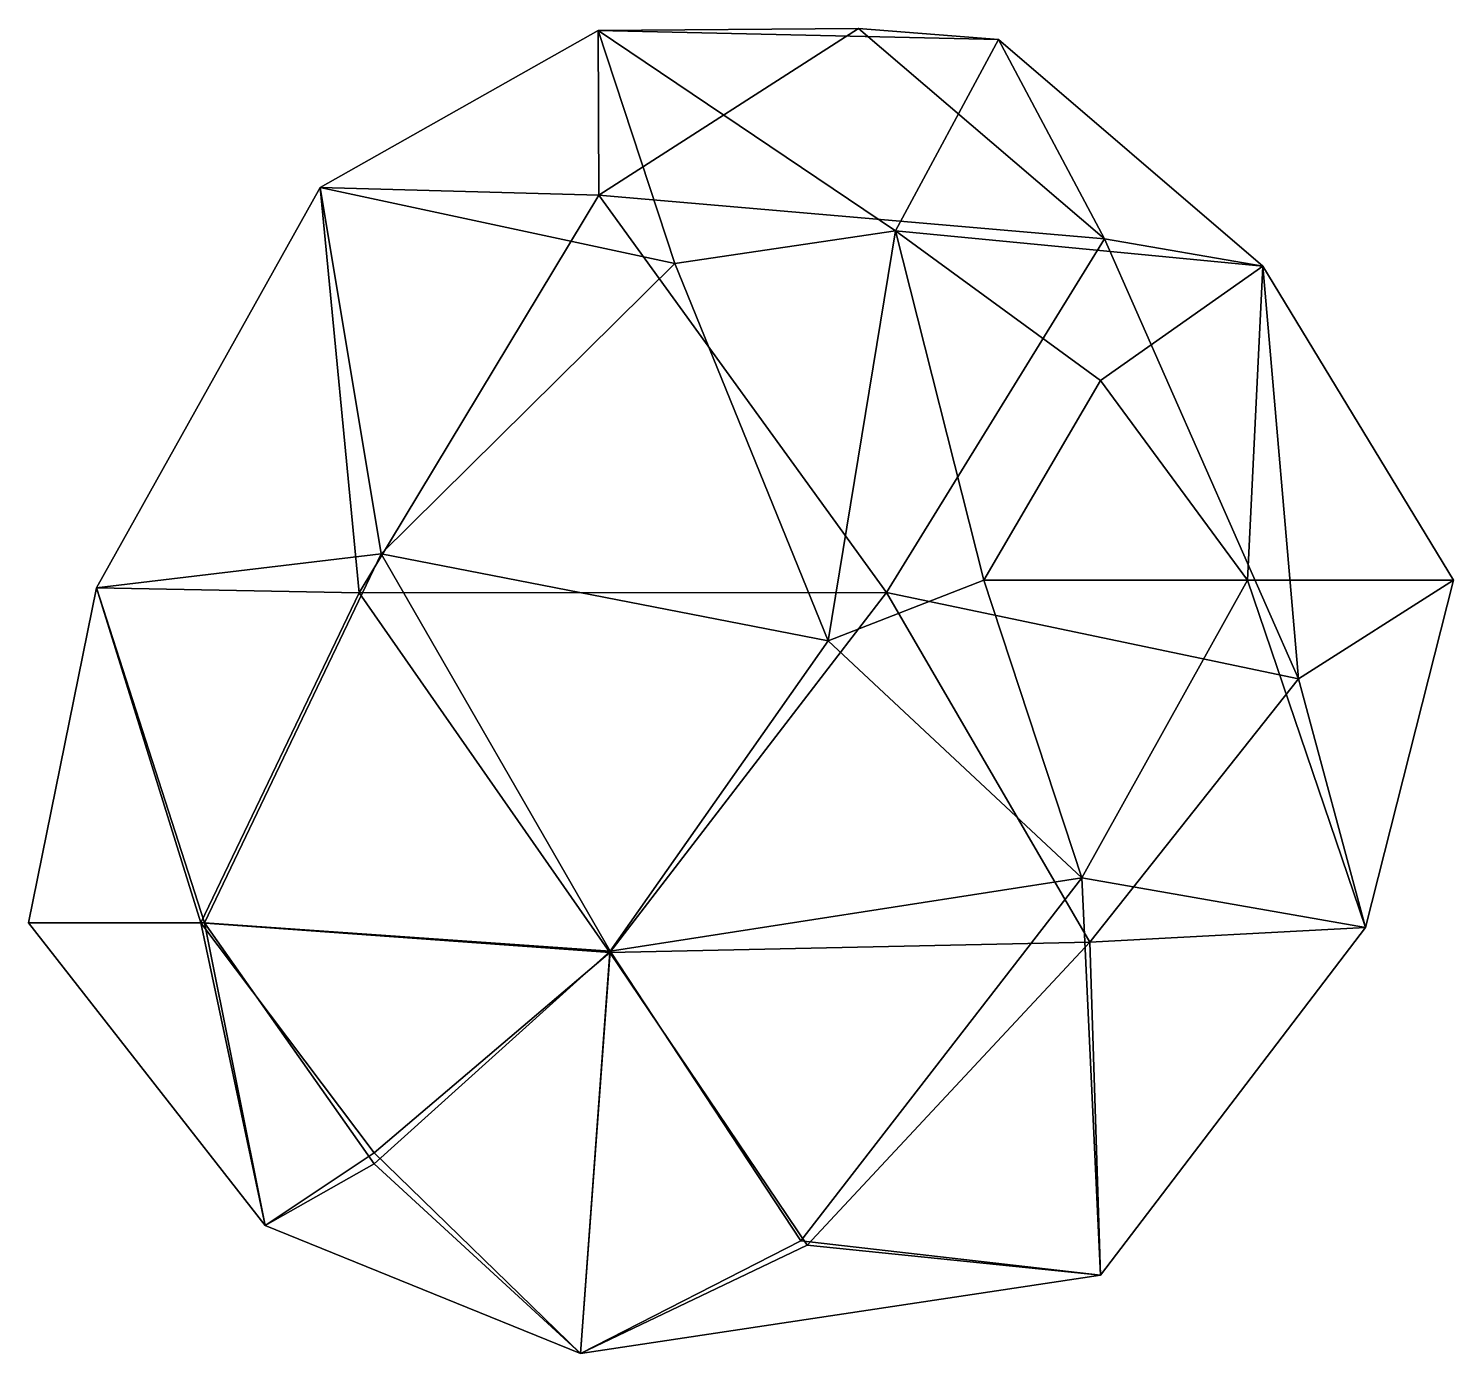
# Model space of a CAD drawing. Extents: x 290083 to 295691, y 4553739 to 4561622.
# Drawn here: x 293342 to 293416.2, y 4559490.3 to 4559559.3 of the extents above; entities that cross this region are included whole.
import ezdxf

# ---------------------------------------------------------------- set-up
doc = ezdxf.new("R2010")
doc.units = 0
doc.layers.add('Au_ppm_Pref_-_0_3', color=7, linetype='CONTINUOUS')

msp = doc.modelspace()

# ---------------------------------------------------------------- linework, layer by layer
at = {"layer": 'Au_ppm_Pref_-_0_3'}
for points in [[(293371.681, 4559559.147, 1746.161), (293375.669, 4559547.025, 1750.214), (293357.215, 4559550.984, 1746.274)], [(293371.681, 4559559.147, 1746.161), (293357.215, 4559550.984, 1746.274), (293371.704, 4559550.592, 1740.021)], [(293385.216, 4559559.255, 1742.532), (293371.681, 4559559.147, 1746.161), (293371.704, 4559550.592, 1740.021)], [(293392.509, 4559558.681, 1746.161), (293371.681, 4559559.147, 1746.161), (293385.216, 4559559.255, 1742.532)], [(293371.681, 4559559.147, 1746.161), (293387.15, 4559548.733, 1748.626), (293375.669, 4559547.025, 1750.214)], [(293371.681, 4559559.147, 1746.161), (293392.509, 4559558.681, 1746.161), (293387.15, 4559548.733, 1748.626)], [(293385.216, 4559559.255, 1742.532), (293371.704, 4559550.592, 1740.021), (293398.032, 4559548.305, 1740.237)], [(293392.509, 4559558.681, 1746.161), (293385.216, 4559559.255, 1742.532), (293398.032, 4559548.305, 1740.237)], [(293392.509, 4559558.681, 1746.161), (293406.266, 4559546.889, 1746.161), (293387.15, 4559548.733, 1748.626)], [(293406.266, 4559546.889, 1746.161), (293392.509, 4559558.681, 1746.161), (293398.032, 4559548.305, 1740.237)], [(293357.215, 4559550.984, 1746.274), (293360.379, 4559531.92, 1750.475), (293345.57, 4559530.159, 1746.34)], [(293357.215, 4559550.984, 1746.274), (293345.57, 4559530.159, 1746.34), (293359.238, 4559529.905, 1739.935)], [(293357.215, 4559550.984, 1746.274), (293375.669, 4559547.025, 1750.214), (293360.379, 4559531.92, 1750.475)], [(293357.215, 4559550.984, 1746.274), (293359.238, 4559529.905, 1739.935), (293371.704, 4559550.592, 1740.021)], [(293386.674, 4559529.922, 1739.932), (293371.704, 4559550.592, 1740.021), (293359.238, 4559529.905, 1739.935)], [(293371.704, 4559550.592, 1740.021), (293386.674, 4559529.922, 1739.932), (293398.032, 4559548.305, 1740.237)], [(293387.15, 4559548.733, 1748.626), (293383.64, 4559527.397, 1750.307), (293375.669, 4559547.025, 1750.214)], [(293387.15, 4559548.733, 1748.626), (293391.746, 4559530.55, 1749.022), (293383.64, 4559527.397, 1750.307)], [(293391.746, 4559530.55, 1749.022), (293387.15, 4559548.733, 1748.626), (293397.815, 4559540.947, 1749.627)], [(293397.815, 4559540.947, 1749.627), (293387.15, 4559548.733, 1748.626), (293406.266, 4559546.889, 1746.161)], [(293408.119, 4559525.428, 1741.184), (293398.032, 4559548.305, 1740.237), (293386.674, 4559529.922, 1739.932)], [(293408.119, 4559525.428, 1741.184), (293406.266, 4559546.889, 1746.161), (293398.032, 4559548.305, 1740.237)], [(293383.64, 4559527.397, 1750.307), (293360.379, 4559531.92, 1750.475), (293375.669, 4559547.025, 1750.214)], [(293406.266, 4559546.889, 1746.161), (293405.457, 4559530.55, 1749.764), (293397.815, 4559540.947, 1749.627)], [(293406.266, 4559546.889, 1746.161), (293416.186, 4559530.55, 1746.161), (293405.457, 4559530.55, 1749.764)], [(293416.186, 4559530.55, 1746.161), (293406.266, 4559546.889, 1746.161), (293408.119, 4559525.428, 1741.184)], [(293391.746, 4559530.55, 1749.022), (293397.815, 4559540.947, 1749.627), (293405.457, 4559530.55, 1749.764)], [(293360.379, 4559531.92, 1750.475), (293351.185, 4559512.732, 1750.325), (293345.57, 4559530.159, 1746.34)], [(293372.298, 4559511.258, 1750.932), (293351.185, 4559512.732, 1750.325), (293360.379, 4559531.92, 1750.475)], [(293383.64, 4559527.397, 1750.307), (293372.298, 4559511.258, 1750.932), (293360.379, 4559531.92, 1750.475)], [(293351.185, 4559512.732, 1750.325), (293342.028, 4559512.732, 1746.161), (293345.57, 4559530.159, 1746.34)], [(293342.028, 4559512.732, 1746.161), (293350.991, 4559512.732, 1741.907), (293345.57, 4559530.159, 1746.34)], [(293350.991, 4559512.732, 1741.907), (293359.238, 4559529.905, 1739.935), (293345.57, 4559530.159, 1746.34)], [(293383.64, 4559527.397, 1750.307), (293391.746, 4559530.55, 1749.022), (293396.85, 4559515.067, 1750.867)], [(293391.746, 4559530.55, 1749.022), (293405.457, 4559530.55, 1749.764), (293396.85, 4559515.067, 1750.867)], [(293396.85, 4559515.067, 1750.867), (293405.457, 4559530.55, 1749.764), (293411.614, 4559512.484, 1746.408)], [(293405.457, 4559530.55, 1749.764), (293416.186, 4559530.55, 1746.161), (293411.614, 4559512.484, 1746.408)], [(293411.614, 4559512.484, 1746.408), (293416.186, 4559530.55, 1746.161), (293408.119, 4559525.428, 1741.184)], [(293350.991, 4559512.732, 1741.907), (293372.28, 4559511.195, 1741.461), (293359.238, 4559529.905, 1739.935)], [(293372.28, 4559511.195, 1741.461), (293386.674, 4559529.922, 1739.932), (293359.238, 4559529.905, 1739.935)], [(293372.28, 4559511.195, 1741.461), (293397.254, 4559511.718, 1739.929), (293386.674, 4559529.922, 1739.932)], [(293408.119, 4559525.428, 1741.184), (293386.674, 4559529.922, 1739.932), (293397.254, 4559511.718, 1739.929)], [(293383.64, 4559527.397, 1750.307), (293396.85, 4559515.067, 1750.867), (293372.298, 4559511.258, 1750.932)], [(293397.254, 4559511.718, 1739.929), (293411.614, 4559512.484, 1746.408), (293408.119, 4559525.428, 1741.184)], [(293382.22, 4559496.181, 1750.266), (293372.298, 4559511.258, 1750.932), (293396.85, 4559515.067, 1750.867)], [(293382.22, 4559496.181, 1750.266), (293396.85, 4559515.067, 1750.867), (293397.815, 4559494.395, 1746.24)], [(293396.85, 4559515.067, 1750.867), (293411.614, 4559512.484, 1746.408), (293397.815, 4559494.395, 1746.24)], [(293354.337, 4559496.99, 1746.161), (293342.028, 4559512.732, 1746.161), (293351.185, 4559512.732, 1750.325)], [(293342.028, 4559512.732, 1746.161), (293354.337, 4559496.99, 1746.161), (293350.991, 4559512.732, 1741.907)], [(293354.337, 4559496.99, 1746.161), (293360.017, 4559500.757, 1742.17), (293350.991, 4559512.732, 1741.907)], [(293372.28, 4559511.195, 1741.461), (293350.991, 4559512.732, 1741.907), (293360.017, 4559500.757, 1742.17)], [(293372.298, 4559511.258, 1750.932), (293360.017, 4559500.192, 1750.341), (293351.185, 4559512.732, 1750.325)], [(293354.337, 4559496.99, 1746.161), (293351.185, 4559512.732, 1750.325), (293360.017, 4559500.192, 1750.341)], [(293397.815, 4559494.395, 1746.24), (293411.614, 4559512.484, 1746.408), (293397.254, 4559511.718, 1739.929)], [(293372.28, 4559511.195, 1741.461), (293382.558, 4559495.962, 1741.824), (293397.254, 4559511.718, 1739.929)], [(293382.558, 4559495.962, 1741.824), (293397.815, 4559494.395, 1746.24), (293397.254, 4559511.718, 1739.929)], [(293372.298, 4559511.258, 1750.932), (293370.756, 4559490.326, 1746.214), (293360.017, 4559500.192, 1750.341)], [(293372.28, 4559511.195, 1741.461), (293360.017, 4559500.757, 1742.17), (293370.756, 4559490.326, 1746.214)], [(293372.298, 4559511.258, 1750.932), (293382.22, 4559496.181, 1750.266), (293370.756, 4559490.326, 1746.214)], [(293372.28, 4559511.195, 1741.461), (293370.756, 4559490.326, 1746.214), (293382.558, 4559495.962, 1741.824)], [(293370.756, 4559490.326, 1746.214), (293360.017, 4559500.757, 1742.17), (293354.337, 4559496.99, 1746.161)], [(293354.337, 4559496.99, 1746.161), (293360.017, 4559500.192, 1750.341), (293370.756, 4559490.326, 1746.214)], [(293370.756, 4559490.326, 1746.214), (293382.22, 4559496.181, 1750.266), (293397.815, 4559494.395, 1746.24)], [(293382.558, 4559495.962, 1741.824), (293370.756, 4559490.326, 1746.214), (293397.815, 4559494.395, 1746.24)]]:
    msp.add_3dface(points, dxfattribs=at)

doc.saveas('drawing.dxf')
